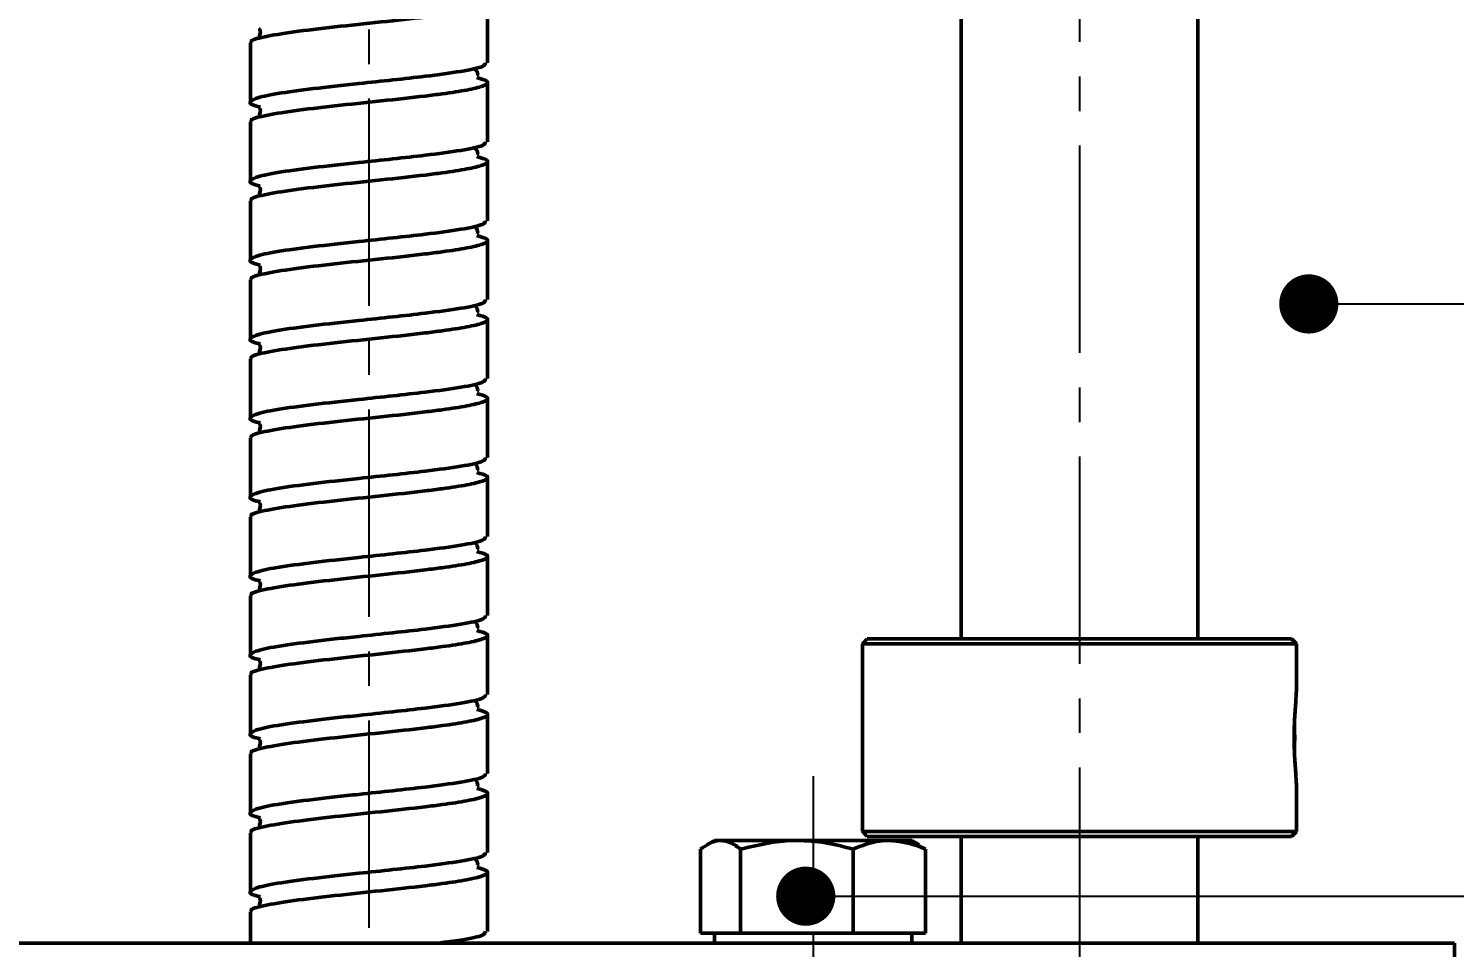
# Model space of a CAD drawing. Header units: millimetres. Extents: x 55 to 11032, y -227 to 3957.
# Drawn here: x 2607 to 2679.2, y 3425.4 to 3471.9 of the extents above; entities that cross this region are included whole.
import ezdxf
from ezdxf import colors
from ezdxf.entities.mleader import LeaderData, LeaderLine
from ezdxf.math import Vec2, Vec3

# ---------------------------------------------------------------- set-up
doc = ezdxf.new("R2010")
doc.units = ezdxf.units.MM
doc.header["$LTSCALE"] = 0.7
doc.header["$PDMODE"] = 35
doc.header["$PDSIZE"] = -4
doc.linetypes.add('CENTER2', pattern=[1.125, 0.75, -0.125, 0.125, -0.125])
doc.layers.get('0').update_dxf_attribs({"color": 255})
for name, color, linetype, lineweight in [('AM_5', 10, 'Continuous', 25), ('CON', 7, 'Continuous', 50), ('DIM', 94, 'Continuous', 25)]:
    doc.layers.add(name, color=color, linetype=linetype, lineweight=lineweight)
doc.styles.add('TCVN-7284', font='tcvn+7284-2003r.ttf')
doc.styles.add('TCVN7824', font='tcvn+7284-2003r.ttf', dxfattribs={"height": 3.5})
doc.dimstyles.new('TCVN_ISO-25_RadiusDia', dxfattribs={"dimtxt": 2.5, "dimasz": 2.5, "dimexe": 2, "dimexo": 0, "dimgap": 1, "dimtad": 1, "dimtoh": 1, "dimtxsty": 'TCVN-7284', "dimblk": 'Arrow', "dimcen": 0, "dimclrd": 256, "dimclre": 256, "dimclrt": 256, "dimadec": 0, "dimazin": 0, "dimtfac": 1, "dimtofl": 0, "dimtmove": 1, "dimatfit": 0, "dimldrblk": 'Arrow', "dimfxl": 1, "dimlwd": -1, "dimlwe": -1, "dimarcsym": 0})

# ---------------------------------------------------------------- blocks, each defined once
blk = doc.blocks.new('Arrow')
at = {"layer": 'DIM'}
blk.add_solid([(-1, 0.268), (-1, -0.268), (0, 0)], dxfattribs=at)
blk = doc.blocks.new('*D944')
at = {"layer": 'Defpoints', "color": 0, "ltscale": 0.2, "transparency": 16777216}
for p in [(2611.903, 3572.977), (2546.127, 3440.977), (2598.953, 3440.977)]:
    blk.add_point(p, dxfattribs=at)
at = {"layer": 'DIM', "ltscale": 0.2, "transparency": 16777216}
for p, q in [((2611.903, 3572.977), (2542.127, 3572.977)), ((2546.127, 3567.977), (2546.127, 3445.977)), ((2598.953, 3440.977), (2542.127, 3440.977))]:
    blk.add_line(p, q, dxfattribs=at)
at = {"layer": 'DIM', "ltscale": 0.2, "transparency": 16777216, "xscale": 5.000000000000284, "yscale": 5.000000000000284, "zscale": 5.000000000000284}
for p, rotation in [((2546.127, 3572.977), 90), ((2546.127, 3440.977), 270)]:
    blk.add_blockref('Arrow', p, dxfattribs=dict(at, rotation=rotation))
at = {"layer": 'DIM', "ltscale": 0.2, "transparency": 16777216, "insert": (2541.627, 3506.977), "char_height": 5, "attachment_point": 5, "rotation": 90, "style": 'TCVN-7284'}
blk.add_mtext('132', dxfattribs=at)
blk = doc.blocks.new('_Dot')
at = {"color": 0, "linetype": 'ByBlock', "lineweight": -2}
blk.add_line((-0.5, 0), (-1, 0), dxfattribs=at)
at = {"color": 0, "linetype": 'ByBlock', "const_width": 0.5}
blk.add_lwpolyline([(-0.25, 0, 1), (0.25, 0, 1)], format="xyb", close=True, dxfattribs=at)
blk = doc.blocks.new('*U925')
at = {"layer": 'AM_5', "color": 0, "linetype": 'CENTER2', "ltscale": 20, "transparency": 16777216}
blk.add_line((0, 40.139), (0, -158.428), dxfattribs=at)
blk = doc.blocks.new('*U937')
at = {"layer": 'AM_5', "color": 0, "linetype": 'CENTER2', "ltscale": 10, "transparency": 16777216}
blk.add_line((0, 26.807), (0, -6.35), dxfattribs=at)
blk = doc.blocks.new('*U927')
at = {"layer": 'AM_5', "color": 0, "linetype": 'CENTER2', "ltscale": 20, "transparency": 16777216}
blk.add_line((0, 103.936), (0, -85.115), dxfattribs=at)

msp = doc.modelspace()

# ---------------------------------------------------------------- linework, layer by layer
at = {"color": 7, "linetype": 'Continuous', "lineweight": 25}
msp.add_arc((2650.032, 3435.977), 21.125, 356.67893, 3.26975, dxfattribs=at)
at = {"layer": 'CON', "color": 7, "linetype": 'Continuous'}
for p, q in [((2654.203, 3499.577), (2654.203, 3440.977)), ((2666.203, 3440.977), (2666.203, 3499.577)), ((2630.203, 3470.163), (2630.203, 3473.163)), ((2618.203, 3471.163), (2618.203, 3468.163)), ((2630.203, 3466.163), (2630.203, 3469.163)), ((2618.203, 3467.163), (2618.203, 3464.163)), ((2630.203, 3462.163), (2630.203, 3465.163)), ((2618.203, 3463.163), (2618.203, 3460.163)), ((2630.203, 3458.163), (2630.203, 3461.163)), ((2618.203, 3459.163), (2618.203, 3456.163)), ((2630.203, 3454.163), (2630.203, 3457.163)), ((2618.203, 3455.163), (2618.203, 3452.163)), ((2630.203, 3450.163), (2630.203, 3453.163)), ((2618.203, 3451.163), (2618.203, 3448.163)), ((2630.203, 3446.163), (2630.203, 3449.163)), ((2618.203, 3447.163), (2618.203, 3444.163)), ((2630.203, 3442.163), (2630.203, 3445.163)), ((2618.203, 3443.163), (2618.203, 3440.163)), ((2630.203, 3438.163), (2630.203, 3441.163)), ((2649.453, 3440.977), (2649.203, 3440.727)), ((2649.203, 3440.727), (2649.203, 3431.227)), ((2649.203, 3440.727), (2671.203, 3440.727)), ((2670.953, 3440.977), (2649.453, 3440.977)), ((2671.203, 3440.727), (2670.953, 3440.977)), ((2671.203, 3438.473), (2671.203, 3440.727)), ((2618.203, 3439.163), (2618.203, 3436.163)), ((2630.203, 3434.163), (2630.203, 3437.163)), ((2618.203, 3435.163), (2618.203, 3432.163)), ((2671.203, 3431.227), (2671.203, 3433.477)), ((2630.203, 3430.163), (2630.203, 3433.163)), ((2618.203, 3431.163), (2618.203, 3428.163)), ((2649.203, 3431.227), (2649.453, 3430.977)), ((2671.203, 3431.227), (2649.203, 3431.227)), ((2670.953, 3430.977), (2671.203, 3431.227)), ((2641.008, 3426.077), (2641.008, 3430.33)), ((2641.703, 3430.777), (2641.326, 3430.559)), ((2641.703, 3430.777), (2642.021, 3430.777)), ((2642.021, 3430.777), (2645.882, 3430.777)), ((2643.035, 3426.077), (2643.035, 3430.33)), ((2645.882, 3430.777), (2650.564, 3430.777)), ((2648.73, 3426.077), (2648.73, 3430.33)), ((2649.453, 3430.977), (2670.953, 3430.977)), ((2650.564, 3430.777), (2651.703, 3430.777)), ((2652.079, 3430.559), (2651.703, 3430.777)), ((2652.044, 3430.498), (2652.398, 3430.33)), ((2652.398, 3426.077), (2652.398, 3430.33)), ((2654.203, 3430.977), (2654.203, 3425.577)), ((2666.203, 3425.577), (2666.203, 3430.977)), ((2630.203, 3426.163), (2630.203, 3429.163)), ((2618.203, 3427.163), (2618.203, 3425.577)), ((2641.008, 3426.077), (2642.021, 3426.077)), ((2641.703, 3426.077), (2641.703, 3425.577)), ((2642.021, 3426.077), (2643.035, 3426.077)), ((2643.035, 3426.077), (2645.882, 3426.077)), ((2645.882, 3426.077), (2648.73, 3426.077)), ((2648.73, 3426.077), (2650.564, 3426.077)), ((2650.564, 3426.077), (2652.398, 3426.077)), ((2651.703, 3425.577), (2651.703, 3426.077)), ((2569.203, 3425.577), (2679.203, 3425.577)), ((2679.203, 3425.577), (2679.203, 3415.577))]:
    msp.add_line(p, q, dxfattribs=at)
for points, knots in [([(2618.291, 3471.163), (2618.265, 3471.185), (2618.137, 3471.29), (2618.829, 3471.477), (2620.3, 3471.726), (2622.439, 3471.977), (2624.826, 3472.228), (2626.702, 3472.43), (2628.155, 3472.616), (2629.246, 3472.781), (2630.101, 3472.995), (2630.369, 3473.205), (2629.879, 3473.349), (2629.673, 3473.409)], [0, 0, 0, 0, 0.028778, 0.139844, 0.25091, 0.362298, 0.473686, 0.584752, 0.634189, 0.720889, 0.807893, 0.919281, 1, 1, 1, 1]), ([(2618.696, 3471.869), (2618.689, 3471.869), (2618.652, 3471.872), (2618.766, 3471.697), (2618.594, 3471.455), (2618.693, 3471.474), (2618.706, 3471.477)], [0, 0, 0, 0, 0.059951, 0.357802, 0.92007, 1, 1, 1, 1]), ([(2618.698, 3467.921), (2618.612, 3467.94), (2618.137, 3468.042), (2618.122, 3468.228), (2618.772, 3468.477), (2620.314, 3468.725), (2622.101, 3468.938), (2623.851, 3469.125), (2625.437, 3469.293), (2627.284, 3469.498), (2628.955, 3469.726), (2630.068, 3469.955), (2630.1, 3470.101), (2630.114, 3470.163)], [0, 0, 0, 0, 0.024694, 0.136327, 0.247636, 0.358945, 0.470578, 0.529105, 0.611809, 0.694267, 0.805576, 0.917209, 1, 1, 1, 1]), ([(2618.291, 3467.163), (2618.265, 3467.185), (2618.137, 3467.29), (2618.829, 3467.477), (2620.3, 3467.726), (2622.439, 3467.977), (2624.826, 3468.228), (2626.702, 3468.43), (2628.155, 3468.616), (2629.246, 3468.781), (2630.101, 3468.995), (2630.369, 3469.205), (2629.879, 3469.349), (2629.673, 3469.409)], [0, 0, 0, 0, 0.028778, 0.139844, 0.25091, 0.362298, 0.473686, 0.584752, 0.634189, 0.720889, 0.807893, 0.919281, 1, 1, 1, 1]), ([(2629.679, 3469.505), (2629.694, 3469.516), (2629.737, 3469.547), (2629.687, 3469.799), (2629.601, 3469.818), (2629.597, 3469.819)], [0, 0, 0, 0, 0.349773, 0.971239, 1, 1, 1, 1]), ([(2618.696, 3467.869), (2618.689, 3467.869), (2618.652, 3467.872), (2618.766, 3467.697), (2618.594, 3467.455), (2618.693, 3467.474), (2618.706, 3467.477)], [0, 0, 0, 0, 0.059951, 0.357802, 0.92007, 1, 1, 1, 1]), ([(2618.698, 3463.921), (2618.612, 3463.94), (2618.137, 3464.042), (2618.122, 3464.228), (2618.772, 3464.477), (2620.314, 3464.725), (2622.101, 3464.938), (2623.851, 3465.125), (2625.437, 3465.293), (2627.284, 3465.498), (2628.955, 3465.726), (2630.068, 3465.955), (2630.1, 3466.101), (2630.114, 3466.163)], [0, 0, 0, 0, 0.024694, 0.136327, 0.247636, 0.358945, 0.470578, 0.529105, 0.611809, 0.694267, 0.805576, 0.917209, 1, 1, 1, 1]), ([(2629.679, 3465.505), (2629.694, 3465.516), (2629.737, 3465.547), (2629.687, 3465.799), (2629.601, 3465.818), (2629.597, 3465.819)], [0, 0, 0, 0, 0.349773, 0.971239, 1, 1, 1, 1]), ([(2618.291, 3463.163), (2618.265, 3463.185), (2618.137, 3463.29), (2618.829, 3463.477), (2620.3, 3463.726), (2622.439, 3463.977), (2624.826, 3464.228), (2626.702, 3464.43), (2628.155, 3464.616), (2629.246, 3464.781), (2630.101, 3464.995), (2630.369, 3465.205), (2629.879, 3465.349), (2629.673, 3465.409)], [0, 0, 0, 0, 0.028778, 0.139844, 0.25091, 0.362298, 0.473686, 0.584752, 0.634189, 0.720889, 0.807893, 0.919281, 1, 1, 1, 1]), ([(2618.696, 3463.869), (2618.689, 3463.869), (2618.652, 3463.872), (2618.766, 3463.697), (2618.594, 3463.455), (2618.693, 3463.474), (2618.706, 3463.477)], [0, 0, 0, 0, 0.059951, 0.357802, 0.92007, 1, 1, 1, 1]), ([(2618.698, 3459.921), (2618.612, 3459.94), (2618.137, 3460.042), (2618.122, 3460.228), (2618.772, 3460.477), (2620.314, 3460.725), (2622.101, 3460.938), (2623.851, 3461.125), (2625.437, 3461.293), (2627.284, 3461.498), (2628.955, 3461.726), (2630.068, 3461.955), (2630.1, 3462.101), (2630.114, 3462.163)], [0, 0, 0, 0, 0.024694, 0.136327, 0.247636, 0.358945, 0.470578, 0.529105, 0.611809, 0.694267, 0.805576, 0.917209, 1, 1, 1, 1]), ([(2618.291, 3459.163), (2618.265, 3459.185), (2618.137, 3459.29), (2618.829, 3459.477), (2620.3, 3459.726), (2622.439, 3459.977), (2624.826, 3460.228), (2626.702, 3460.43), (2628.155, 3460.616), (2629.246, 3460.781), (2630.101, 3460.995), (2630.369, 3461.205), (2629.879, 3461.349), (2629.673, 3461.409)], [0, 0, 0, 0, 0.028778, 0.139844, 0.25091, 0.362298, 0.473686, 0.584752, 0.634189, 0.720889, 0.807893, 0.919281, 1, 1, 1, 1]), ([(2629.679, 3461.505), (2629.694, 3461.516), (2629.737, 3461.547), (2629.687, 3461.799), (2629.601, 3461.818), (2629.597, 3461.819)], [0, 0, 0, 0, 0.349773, 0.971239, 1, 1, 1, 1]), ([(2618.696, 3459.869), (2618.689, 3459.869), (2618.652, 3459.872), (2618.766, 3459.697), (2618.594, 3459.455), (2618.693, 3459.474), (2618.706, 3459.477)], [0, 0, 0, 0, 0.059951, 0.357802, 0.92007, 1, 1, 1, 1]), ([(2618.698, 3455.921), (2618.612, 3455.94), (2618.137, 3456.042), (2618.122, 3456.228), (2618.772, 3456.477), (2620.314, 3456.725), (2622.101, 3456.938), (2623.851, 3457.125), (2625.437, 3457.293), (2627.284, 3457.498), (2628.955, 3457.726), (2630.068, 3457.955), (2630.1, 3458.101), (2630.114, 3458.163)], [0, 0, 0, 0, 0.024694, 0.136327, 0.247636, 0.358945, 0.470578, 0.529105, 0.611809, 0.694267, 0.805576, 0.917209, 1, 1, 1, 1]), ([(2629.679, 3457.505), (2629.694, 3457.516), (2629.737, 3457.547), (2629.687, 3457.799), (2629.601, 3457.818), (2629.597, 3457.819)], [0, 0, 0, 0, 0.349773, 0.971239, 1, 1, 1, 1]), ([(2618.291, 3455.163), (2618.265, 3455.185), (2618.137, 3455.29), (2618.829, 3455.477), (2620.3, 3455.726), (2622.439, 3455.977), (2624.826, 3456.228), (2626.702, 3456.43), (2628.155, 3456.616), (2629.246, 3456.781), (2630.101, 3456.995), (2630.369, 3457.205), (2629.879, 3457.349), (2629.673, 3457.409)], [0, 0, 0, 0, 0.028778, 0.139844, 0.25091, 0.362298, 0.473686, 0.584752, 0.634189, 0.720889, 0.807893, 0.919281, 1, 1, 1, 1]), ([(2618.696, 3455.869), (2618.689, 3455.869), (2618.652, 3455.872), (2618.766, 3455.697), (2618.594, 3455.455), (2618.693, 3455.474), (2618.706, 3455.477)], [0, 0, 0, 0, 0.059951, 0.357802, 0.92007, 1, 1, 1, 1]), ([(2618.698, 3451.921), (2618.612, 3451.94), (2618.137, 3452.042), (2618.122, 3452.228), (2618.772, 3452.477), (2620.314, 3452.725), (2622.101, 3452.938), (2623.851, 3453.125), (2625.437, 3453.293), (2627.284, 3453.498), (2628.955, 3453.726), (2630.068, 3453.955), (2630.1, 3454.101), (2630.114, 3454.163)], [0, 0, 0, 0, 0.024694, 0.136327, 0.247636, 0.358945, 0.470578, 0.529105, 0.611809, 0.694267, 0.805576, 0.917209, 1, 1, 1, 1]), ([(2629.679, 3453.505), (2629.694, 3453.516), (2629.737, 3453.547), (2629.687, 3453.799), (2629.601, 3453.818), (2629.597, 3453.819)], [0, 0, 0, 0, 0.349773, 0.971239, 1, 1, 1, 1]), ([(2618.291, 3451.163), (2618.265, 3451.185), (2618.137, 3451.29), (2618.829, 3451.477), (2620.3, 3451.726), (2622.439, 3451.977), (2624.826, 3452.228), (2626.702, 3452.43), (2628.155, 3452.616), (2629.246, 3452.781), (2630.101, 3452.995), (2630.369, 3453.205), (2629.879, 3453.349), (2629.673, 3453.409)], [0, 0, 0, 0, 0.028778, 0.139844, 0.25091, 0.362298, 0.473686, 0.584752, 0.634189, 0.720889, 0.807893, 0.919281, 1, 1, 1, 1]), ([(2618.696, 3451.869), (2618.689, 3451.869), (2618.652, 3451.872), (2618.766, 3451.697), (2618.594, 3451.455), (2618.693, 3451.474), (2618.706, 3451.477)], [0, 0, 0, 0, 0.059951, 0.357802, 0.92007, 1, 1, 1, 1]), ([(2618.698, 3447.921), (2618.612, 3447.94), (2618.137, 3448.042), (2618.122, 3448.228), (2618.772, 3448.477), (2620.314, 3448.725), (2622.101, 3448.938), (2623.851, 3449.125), (2625.437, 3449.293), (2627.284, 3449.498), (2628.955, 3449.726), (2630.068, 3449.955), (2630.1, 3450.101), (2630.114, 3450.163)], [0, 0, 0, 0, 0.024694, 0.136327, 0.247636, 0.358945, 0.470578, 0.529105, 0.611809, 0.694267, 0.805576, 0.917209, 1, 1, 1, 1]), ([(2629.679, 3449.505), (2629.694, 3449.516), (2629.737, 3449.547), (2629.687, 3449.799), (2629.601, 3449.818), (2629.597, 3449.819)], [0, 0, 0, 0, 0.349773, 0.971239, 1, 1, 1, 1]), ([(2618.291, 3447.163), (2618.265, 3447.185), (2618.137, 3447.29), (2618.829, 3447.477), (2620.3, 3447.726), (2622.439, 3447.977), (2624.826, 3448.228), (2626.702, 3448.43), (2628.155, 3448.616), (2629.246, 3448.781), (2630.101, 3448.995), (2630.369, 3449.205), (2629.879, 3449.349), (2629.673, 3449.409)], [0, 0, 0, 0, 0.0287778, 0.1398438, 0.2509098, 0.3622979, 0.4736861, 0.5847521, 0.6341894, 0.7208894, 0.807893, 0.9192811, 1, 1, 1, 1]), ([(2618.696, 3447.869), (2618.689, 3447.869), (2618.652, 3447.872), (2618.766, 3447.697), (2618.594, 3447.455), (2618.693, 3447.474), (2618.706, 3447.477)], [0, 0, 0, 0, 0.059951, 0.357802, 0.92007, 1, 1, 1, 1]), ([(2618.698, 3443.921), (2618.612, 3443.94), (2618.137, 3444.042), (2618.122, 3444.228), (2618.772, 3444.477), (2620.314, 3444.725), (2622.101, 3444.938), (2623.851, 3445.125), (2625.437, 3445.293), (2627.284, 3445.498), (2628.955, 3445.726), (2630.068, 3445.955), (2630.1, 3446.101), (2630.114, 3446.163)], [0, 0, 0, 0, 0.0246942, 0.1363265, 0.247636, 0.3589455, 0.4705778, 0.5291054, 0.611809, 0.6942668, 0.8055762, 0.9172086, 1, 1, 1, 1]), ([(2629.679, 3445.505), (2629.694, 3445.516), (2629.737, 3445.547), (2629.687, 3445.799), (2629.601, 3445.818), (2629.597, 3445.819)], [0, 0, 0, 0, 0.349773, 0.971239, 1, 1, 1, 1]), ([(2618.291, 3443.163), (2618.265, 3443.185), (2618.137, 3443.29), (2618.829, 3443.477), (2620.3, 3443.726), (2622.439, 3443.977), (2624.826, 3444.228), (2626.702, 3444.43), (2628.155, 3444.616), (2629.246, 3444.781), (2630.101, 3444.995), (2630.369, 3445.205), (2629.879, 3445.349), (2629.673, 3445.409)], [0, 0, 0, 0, 0.028778, 0.139844, 0.25091, 0.362298, 0.473686, 0.584752, 0.634189, 0.720889, 0.807893, 0.919281, 1, 1, 1, 1]), ([(2618.696, 3443.869), (2618.689, 3443.869), (2618.652, 3443.872), (2618.766, 3443.697), (2618.594, 3443.455), (2618.693, 3443.474), (2618.706, 3443.477)], [0, 0, 0, 0, 0.059951, 0.357802, 0.92007, 1, 1, 1, 1]), ([(2618.698, 3439.921), (2618.612, 3439.94), (2618.137, 3440.042), (2618.122, 3440.228), (2618.772, 3440.477), (2620.314, 3440.725), (2622.101, 3440.938), (2623.851, 3441.125), (2625.437, 3441.293), (2627.284, 3441.498), (2628.955, 3441.726), (2630.068, 3441.955), (2630.1, 3442.101), (2630.114, 3442.163)], [0, 0, 0, 0, 0.024694, 0.136327, 0.247636, 0.358945, 0.470578, 0.529105, 0.611809, 0.694267, 0.805576, 0.917209, 1, 1, 1, 1]), ([(2618.291, 3439.163), (2618.265, 3439.185), (2618.137, 3439.29), (2618.829, 3439.477), (2620.3, 3439.726), (2622.439, 3439.977), (2624.826, 3440.228), (2626.702, 3440.43), (2628.155, 3440.616), (2629.246, 3440.781), (2630.101, 3440.995), (2630.369, 3441.205), (2629.879, 3441.349), (2629.673, 3441.409)], [0, 0, 0, 0, 0.028778, 0.139844, 0.25091, 0.362298, 0.473686, 0.584752, 0.634189, 0.720889, 0.807893, 0.919281, 1, 1, 1, 1]), ([(2629.679, 3441.505), (2629.694, 3441.516), (2629.737, 3441.547), (2629.687, 3441.799), (2629.601, 3441.818), (2629.597, 3441.819)], [0, 0, 0, 0, 0.349773, 0.971239, 1, 1, 1, 1]), ([(2618.696, 3439.869), (2618.689, 3439.869), (2618.652, 3439.872), (2618.766, 3439.697), (2618.594, 3439.455), (2618.693, 3439.474), (2618.706, 3439.477)], [0, 0, 0, 0, 0.059951, 0.357802, 0.92007, 1, 1, 1, 1]), ([(2671.2, 3438.473), (2671.193, 3438.315), (2671.18, 3437.98), (2671.116, 3437.212), (2671.085, 3436.523), (2671.074, 3435.796), (2671.103, 3434.896), (2671.18, 3433.975), (2671.193, 3433.638), (2671.2, 3433.477)], [0, 0, 0, 0, 0.155571, 0.327914, 0.414339, 0.499827, 0.672688, 0.843342, 1, 1, 1, 1]), ([(2618.698, 3435.921), (2618.612, 3435.94), (2618.137, 3436.042), (2618.122, 3436.228), (2618.772, 3436.477), (2620.314, 3436.725), (2622.101, 3436.938), (2623.851, 3437.125), (2625.437, 3437.293), (2627.284, 3437.498), (2628.955, 3437.726), (2630.068, 3437.955), (2630.1, 3438.101), (2630.114, 3438.163)], [0, 0, 0, 0, 0.0246942, 0.1363265, 0.247636, 0.3589455, 0.4705778, 0.5291054, 0.611809, 0.6942668, 0.8055762, 0.9172086, 1, 1, 1, 1]), ([(2629.679, 3437.505), (2629.694, 3437.516), (2629.737, 3437.547), (2629.687, 3437.799), (2629.601, 3437.818), (2629.597, 3437.819)], [0, 0, 0, 0, 0.349773, 0.971239, 1, 1, 1, 1]), ([(2618.291, 3435.163), (2618.265, 3435.185), (2618.137, 3435.29), (2618.829, 3435.477), (2620.3, 3435.726), (2622.439, 3435.977), (2624.826, 3436.228), (2626.702, 3436.43), (2628.155, 3436.616), (2629.246, 3436.781), (2630.101, 3436.995), (2630.369, 3437.205), (2629.879, 3437.349), (2629.673, 3437.409)], [0, 0, 0, 0, 0.028778, 0.139844, 0.25091, 0.362298, 0.473686, 0.584752, 0.634189, 0.720889, 0.807893, 0.919281, 1, 1, 1, 1]), ([(2618.696, 3435.869), (2618.689, 3435.869), (2618.652, 3435.872), (2618.766, 3435.697), (2618.594, 3435.455), (2618.693, 3435.474), (2618.706, 3435.477)], [0, 0, 0, 0, 0.059951, 0.357802, 0.92007, 1, 1, 1, 1]), ([(2618.698, 3431.921), (2618.612, 3431.94), (2618.137, 3432.042), (2618.122, 3432.228), (2618.772, 3432.477), (2620.314, 3432.725), (2622.101, 3432.938), (2623.851, 3433.125), (2625.437, 3433.293), (2627.284, 3433.498), (2628.955, 3433.726), (2630.068, 3433.955), (2630.1, 3434.101), (2630.114, 3434.163)], [0, 0, 0, 0, 0.024694, 0.136327, 0.247636, 0.358945, 0.470578, 0.529105, 0.611809, 0.694267, 0.805576, 0.917209, 1, 1, 1, 1]), ([(2618.291, 3431.163), (2618.265, 3431.185), (2618.137, 3431.29), (2618.829, 3431.477), (2620.3, 3431.726), (2622.439, 3431.977), (2624.826, 3432.228), (2626.702, 3432.43), (2628.155, 3432.616), (2629.246, 3432.781), (2630.101, 3432.995), (2630.369, 3433.205), (2629.879, 3433.349), (2629.673, 3433.409)], [0, 0, 0, 0, 0.0287778, 0.1398438, 0.2509098, 0.3622979, 0.4736861, 0.5847521, 0.6341894, 0.7208894, 0.807893, 0.9192811, 1, 1, 1, 1]), ([(2629.679, 3433.505), (2629.694, 3433.516), (2629.737, 3433.547), (2629.687, 3433.799), (2629.601, 3433.818), (2629.597, 3433.819)], [0, 0, 0, 0, 0.349773, 0.971239, 1, 1, 1, 1]), ([(2618.696, 3431.869), (2618.689, 3431.869), (2618.652, 3431.872), (2618.766, 3431.697), (2618.594, 3431.455), (2618.693, 3431.474), (2618.706, 3431.477)], [0, 0, 0, 0, 0.059951, 0.357802, 0.92007, 1, 1, 1, 1]), ([(2642.021, 3430.777), (2641.997, 3430.776), (2641.655, 3430.77), (2641.319, 3430.542), (2641.008, 3430.33)], [0, 0, 0, 0, 0.070201, 1, 1, 1, 1]), ([(2643.035, 3430.33), (2642.87, 3430.455), (2642.538, 3430.707), (2642.194, 3430.753), (2642.021, 3430.777)], [0, 0, 0, 0, 0.495458, 1, 1, 1, 1]), ([(2645.882, 3430.777), (2645.815, 3430.776), (2644.853, 3430.77), (2643.911, 3430.542), (2643.035, 3430.33)], [0, 0, 0, 0, 0.070201, 1, 1, 1, 1]), ([(2648.73, 3430.33), (2648.267, 3430.455), (2647.334, 3430.707), (2646.369, 3430.753), (2645.882, 3430.777)], [0, 0, 0, 0, 0.495458, 1, 1, 1, 1]), ([(2650.564, 3430.777), (2650.397, 3430.77), (2649.776, 3430.746), (2649.172, 3430.506), (2648.73, 3430.33)], [0, 0, 0, 0, 0.2686336, 1, 1, 1, 1]), ([(2652.398, 3430.33), (2652.244, 3430.398), (2651.646, 3430.659), (2651.025, 3430.727), (2650.564, 3430.777)], [0, 0, 0, 0, 0.257551, 1, 1, 1, 1]), ([(2618.698, 3427.921), (2618.612, 3427.94), (2618.137, 3428.042), (2618.122, 3428.228), (2618.772, 3428.477), (2620.314, 3428.725), (2622.101, 3428.938), (2623.851, 3429.125), (2625.437, 3429.293), (2627.284, 3429.498), (2628.955, 3429.726), (2630.068, 3429.955), (2630.1, 3430.101), (2630.114, 3430.163)], [0, 0, 0, 0, 0.024694, 0.136327, 0.247636, 0.358945, 0.470578, 0.529105, 0.611809, 0.694267, 0.805576, 0.917209, 1, 1, 1, 1]), ([(2629.679, 3429.505), (2629.694, 3429.516), (2629.737, 3429.547), (2629.687, 3429.799), (2629.601, 3429.818), (2629.597, 3429.819)], [0, 0, 0, 0, 0.3497734, 0.9712388, 1, 1, 1, 1]), ([(2618.291, 3427.163), (2618.265, 3427.185), (2618.137, 3427.29), (2618.829, 3427.477), (2620.3, 3427.726), (2622.439, 3427.977), (2624.826, 3428.228), (2626.702, 3428.43), (2628.155, 3428.616), (2629.246, 3428.781), (2630.101, 3428.995), (2630.369, 3429.205), (2629.879, 3429.349), (2629.673, 3429.409)], [0, 0, 0, 0, 0.028778, 0.139844, 0.25091, 0.362298, 0.473686, 0.584752, 0.634189, 0.720889, 0.807893, 0.919281, 1, 1, 1, 1]), ([(2618.696, 3427.869), (2618.689, 3427.869), (2618.652, 3427.872), (2618.766, 3427.697), (2618.594, 3427.455), (2618.693, 3427.474), (2618.706, 3427.477)], [0, 0, 0, 0, 0.0599513, 0.3578022, 0.9200699, 1, 1, 1, 1]), ([(2627.773, 3425.577), (2628.151, 3425.626), (2629.163, 3425.759), (2630.058, 3425.955), (2630.098, 3426.101), (2630.114, 3426.163)], [0, 0, 0, 0, 0.255128, 0.682812, 1, 1, 1, 1])]:
    msp.add_open_spline(points, degree=3, knots=knots, dxfattribs=at)

# ---------------------------------------------------------------- block references
at = {"layer": 'AM_5', "linetype": 'CENTER2', "ltscale": 20}
for name, p in [('*U925', (2660.203, 3567.577)), ('*U927', (2624.203, 3474.663))]:
    msp.add_blockref(name, p, dxfattribs=at)
at = {"layer": 'AM_5', "linetype": 'CENTER2', "ltscale": 10}
msp.add_blockref('*U937', (2646.703, 3407.227), dxfattribs=at)

# ---------------------------------------------------------------- dimensions: what is measured, and where the dimension line sits
at = {"layer": 'DIM', "ltscale": 0.2}
dim = msp.add_linear_dim(base=(2546.127, 3440.977), p1=(2611.903, 3572.977), p2=(2598.953, 3440.977), angle=90, dimstyle='TCVN_ISO-25_RadiusDia', override={"dimscale": 2, "dimtmove": 1}, dxfattribs=at)
dim.commit()
dim.dimension.update_dxf_attribs({"geometry": '*D944', "text_midpoint": (2541.627, 3506.977)})

# ---------------------------------------------------------------- leaders
at = {"layer": 'AM_5', "ltscale": 0.2}
ml = msp.add_multileader_mtext('Standard', dxfattribs=at)
ml.set_content('2', color=256, style='TCVN7824')
ml.set_leader_properties()
ml.set_arrow_properties(name='DOT')
ml.build(insert=Vec2(0, 0))
ml.multileader.update_dxf_attribs({"text_left_attachment_type": 6, "text_right_attachment_type": 6, "dogleg_length": 0.36, "arrow_head_size": 3})
ctx = ml.context
ctx.base_point, ctx.char_height, ctx.arrow_head_size, ctx.plane_origin = Vec3(2725.214, 3457.946), 5, 3, Vec3(2671.823, 3457.946)
ctx.left_attachment, ctx.right_attachment, ctx.text_align_type = 6, 6, 2
notes = []
notes.append((ctx, [(0, (1, 1, 0), (2724.854, 3457.946), (1, 0), 0.36, [(0, [(2671.823, 3457.946)], 0, [])])]))
ctx.mtext.insert, ctx.mtext.alignment, ctx.mtext.flow_direction = Vec3(2729.714, 3463.946), 3, 5
ml = msp.add_multileader_mtext('Standard', dxfattribs=at)
ml.set_content('1', color=256, style='TCVN7824')
ml.set_leader_properties()
ml.set_arrow_properties(name='DOT')
ml.build(insert=Vec2(0, 0))
ml.multileader.update_dxf_attribs({"text_left_attachment_type": 6, "text_right_attachment_type": 6, "dogleg_length": 0.36, "arrow_head_size": 3})
ctx = ml.context
ctx.base_point, ctx.char_height, ctx.arrow_head_size, ctx.plane_origin = Vec3(2725.214, 3427.949), 5, 3, Vec3(2646.334, 3427.949)
ctx.left_attachment, ctx.right_attachment, ctx.text_align_type = 6, 6, 2
notes.append((ctx, [(0, (1, 1, 0), (2724.854, 3427.949), (1, 0), 0.36, [(0, [(2646.334, 3427.949)], 0, [])])]))
ctx.mtext.insert, ctx.mtext.alignment, ctx.mtext.flow_direction = Vec3(2728.714, 3433.949), 3, 5
for ctx, leaders in notes:
    for number, flags, end, landing, length, lines in leaders:
        leader = LeaderData()
        leader.index, (leader.has_last_leader_line, leader.has_dogleg_vector, leader.attachment_direction) = number, flags
        leader.last_leader_point, leader.dogleg_vector, leader.dogleg_length = Vec3(end), Vec3(landing), length
        for number, points, colour, breaks in lines:
            line = LeaderLine()
            line.index, line.vertices, line.color, line.breaks = number, Vec3.list(points), colors.encode_raw_color(colour), breaks
            leader.lines.append(line)
        ctx.leaders.append(leader)

doc.saveas('drawing.dxf')
